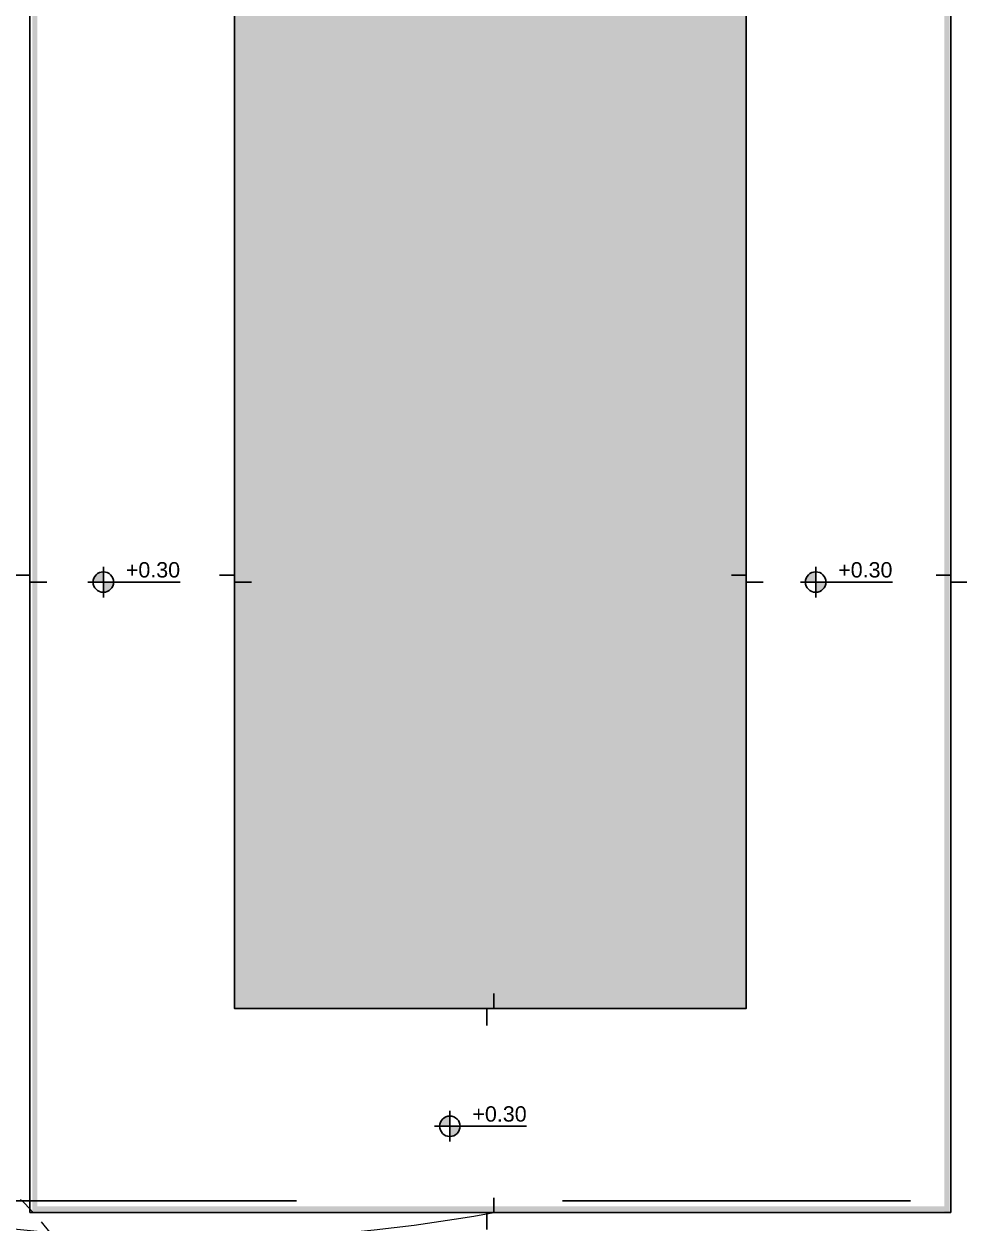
# Model space of a CAD drawing. Header units: millimetres. Extents: x 430 to 1353, y -204 to 152.
# Drawn here: x 650.29 to 659.43, y -44.97 to -33.26 of the extents above; entities that cross this region are included whole.
import ezdxf
from ezdxf.enums import TextEntityAlignment as Align

# ---------------------------------------------------------------- set-up
doc = ezdxf.new("R2010")
doc.units = ezdxf.units.MM
doc.linetypes.add('DASHED', pattern=[0.3, 0.17, -0.13])
doc.layers.get('0').update_dxf_attribs({"color": 250})
for name, color, linetype in [('AN - Designacion Corte 1-50', 252, 'Continuous'), ('AN - Designacion Nivel 1-50', 252, 'Continuous'), ('AR - Proyeccion', 252, 'DASHED'), ('AR - Vista 05', 252, 'Continuous'), ('AR - Vista 1', 252, 'Continuous'), ('AR - Vista 2', 252, 'Continuous'), ('H_SUELOS 2', 252, 'Continuous')]:
    doc.layers.add(name, color=color, linetype=linetype)
for name, color, linetype, lineweight in [('ND-Apliques', 1, 'Continuous', 15), ('ND-IUG- Cable led', 1, 'Continuous', 13), ('ND-IUG-C6', 173, 'Continuous', 13)]:
    doc.layers.add(name, color=color, linetype=linetype, lineweight=lineweight)
doc.styles.add('Texto Simbolos 1 50', font='arial.ttf', dxfattribs={"height": 0.15})

# ---------------------------------------------------------------- blocks, each defined once
blk = doc.blocks.new('Designacion Nivel Planta 1 50')
h = blk.add_hatch(color=256)
h.dxf.hatch_style = 1
h.paths.add_polyline_path([(0, 0.1, 0.414214), (-0.1, 0), (0, 0)])
h.paths.add_polyline_path([(0.1, 0), (0, 0), (0, -0.1, 0.414214)])
for p, q in [((0, -0.15), (0, 0.15)), ((0.75, 0), (-0.15, 0))]:
    blk.add_line(p, q)
blk.add_circle((0, 0), 0.1)
at = {"style": 'Texto Simbolos 1 50'}
blk.add_attdef('NIVEL', text='', height=0.15, dxfattribs=at).set_placement((0.75, 0), align=Align.BOTTOM_RIGHT)
blk = doc.blocks.new('PLANTA BAJA')
at = {"layer": 'H_SUELOS 2', "transparency": 33554585}
h = blk.add_hatch(color=253, dxfattribs=at)
h.dxf.hatch_style = 1
h.paths.add_polyline_path([(9.315, 33.91), (14.315, 33.91), (14.315, 21.91), (9.315, 21.91)])
at = {"layer": 'AR - Proyeccion', "ltscale": 20}
blk.add_lwpolyline([(0, 30.83), (0, 31.74), (6.52, 31.74), (6.52, 20.03), (17.09, 20.03), (17.09, 31.74), (23.63, 31.74), (23.63, 30.83)], dxfattribs=at)
at = {"layer": 'AR - Vista 1'}
blk.add_lwpolyline([(9.315, 33.91), (14.315, 33.91), (14.315, 21.91), (9.315, 21.91)], close=True, dxfattribs=at)
at = {"layer": 'AR - Vista 2'}
for p, q in [((7.315, 19.915), (7.315, 36.24)), ((16.315, 19.915), (16.315, 36.24)), ((7.315, 19.915), (16.315, 19.915))]:
    blk.add_line(p, q, dxfattribs=at)

msp = doc.modelspace()

# ---------------------------------------------------------------- hatches: boundary and pattern name
at = {"layer": 'ND-Apliques'}
h = msp.add_hatch(color=256, dxfattribs=at)
h.dxf.hatch_style = 1
h.paths.add_polyline_path([(650.423, -44.861), (650.423, -30.809), (650.373, -30.809), (650.373, -44.861)])
h = msp.add_hatch(color=256, dxfattribs=at)
h.dxf.hatch_style = 1
h.paths.add_polyline_path([(659.336, -44.864), (659.336, -30.812), (659.286, -30.812), (659.286, -44.864)])
h = msp.add_hatch(color=256, dxfattribs=at)
h.dxf.hatch_style = 1
h.paths.add_polyline_path([(650.418, -44.86), (659.322, -44.86), (659.322, -44.81), (650.418, -44.81)])

# ---------------------------------------------------------------- linework, layer by layer
at = {"layer": 'AN - Designacion Corte 1-50'}
for points in [[(650.515, -38.715), (650.349, -38.715), (650.349, -38.647), (650.204, -38.647)], [(652.515, -38.715), (652.349, -38.715), (652.349, -38.647), (652.204, -38.647)], [(657.515, -38.715), (657.349, -38.715), (657.349, -38.647), (657.204, -38.647)], [(659.515, -38.715), (659.349, -38.715), (659.349, -38.647), (659.204, -38.647)], [(654.815, -43.044), (654.815, -42.878), (654.883, -42.878), (654.883, -42.733)], [(654.815, -45.039), (654.815, -44.873), (654.883, -44.873), (654.883, -44.728)]]:
    msp.add_lwpolyline(points, dxfattribs=at)
at = {"layer": 'ND-IUG- Cable led'}
msp.add_arc((652.003, -29.097), 16.036, 257.9033, 280.3459, dxfattribs=at)
at = {"layer": 'ND-IUG-C6', "linetype": 'DASHED'}
for centre, radius, start, end in [((651.356, -36.588), 12.091, 265.5351, 322.0467), ((648.42, -46.683), 2.673, 312.7821, 81.3743)]:
    msp.add_arc(centre, radius, start, end, dxfattribs=at)

# ---------------------------------------------------------------- block references
at = {"layer": 'AN - Designacion Nivel 1-50'}
for p in [(651.068, -38.714), (658.028, -38.714), (654.454, -44.029)]:
    msp.add_blockref('Designacion Nivel Planta 1 50', p, dxfattribs=at).add_auto_attribs({'NIVEL': '+0.30'})
at = {"layer": 'AR - Vista 05'}
msp.add_blockref('PLANTA BAJA', (643.034, -64.788), dxfattribs=at)

doc.saveas('drawing.dxf')
